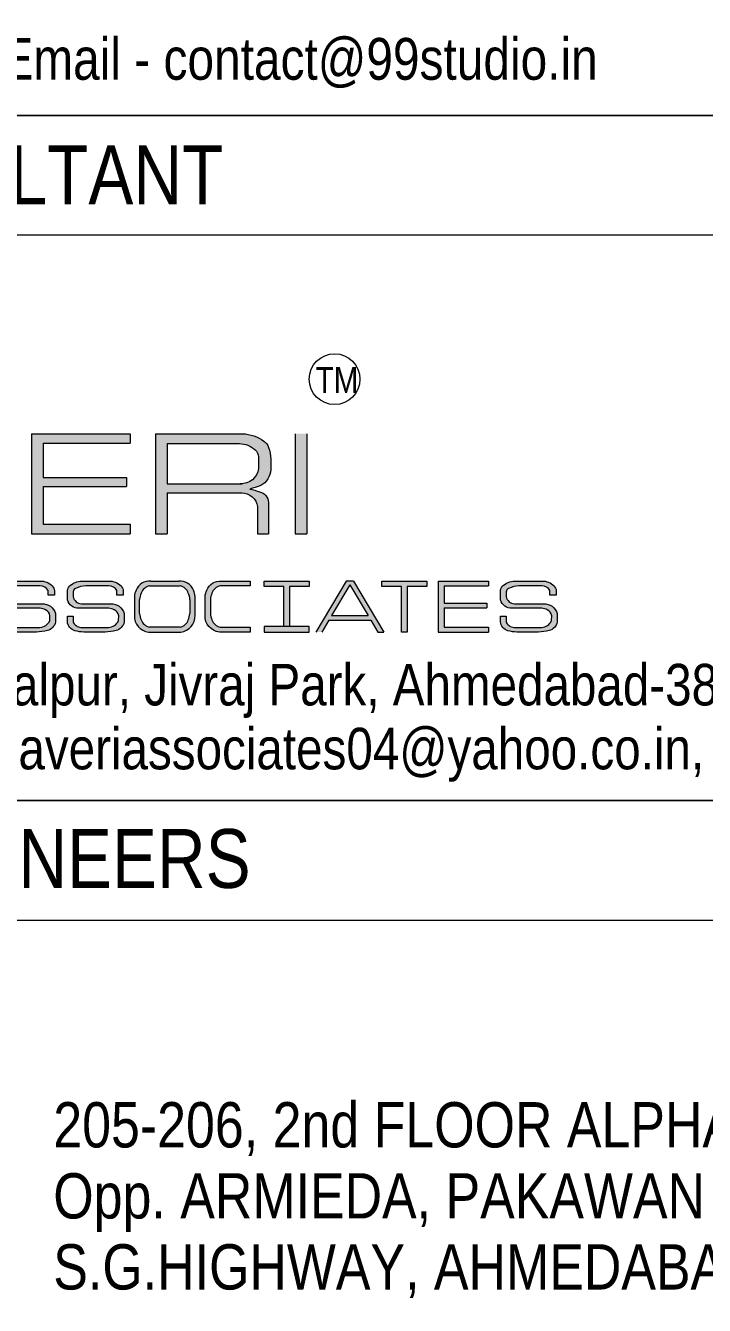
# Model space of a CAD drawing. Header units: millimetres. Extents: x 1112055 to 3390982, y -148532 to 766891.
# Drawn here: x 2648844 to 2653141, y 252088 to 260192 of the extents above; entities that cross this region are included whole.
import ezdxf

# ---------------------------------------------------------------- set-up
doc = ezdxf.new("R2010")
doc.units = ezdxf.units.MM
doc.layers.add('B TITLE BLOCK', color=250, linetype='Continuous', lineweight=0)
doc.layers.add('P_TITLE BLOCK TEXT', color=7, linetype='Continuous', lineweight=9)
doc.layers.add('FORMAT TEXT', color=7, linetype='Continuous')
doc.styles.add('SWINC', font='swissc.ttf')

msp = doc.modelspace()

# ---------------------------------------------------------------- hatches: boundary and pattern name
at = {"layer": 'P_TITLE BLOCK TEXT'}
for color, points in [(7, [(2649506.547458478, 257607.664691759), (2648880.977995598, 257607.664691759), (2648880.977995598, 256974.6429686451), (2649506.547458478, 256974.6429686451), (2649506.547458478, 257035.4351857493), (2648955.122391235, 257035.4351857493), (2648955.122391235, 257274.5900214423), (2649483.36459152, 257274.5900214423), (2649483.36459152, 257331.2959343129), (2648955.122391235, 257331.2959343129), (2648955.122391235, 257547.5714945231), (2649506.547458478, 257547.5714945231)]), (7, [(2650624.6473822, 257607.664691759), (2650550.50298655, 257607.664691759), (2650550.50298655, 256974.6429686451), (2650624.6473822, 256974.6429686451)]), (256, [(2649979.833980545, 256458.0907657739), (2649979.833980545, 256577.9442372355, -0.065444553260905), (2649990.342540744, 256616.7845463714, -0.3186236598127411), (2650083.875650127, 256675.2890308375), (2650266.266579237, 256675.2890308375), (2650266.266579237, 256644.2196135073), (2650075.291052293, 256644.2196135073, 0.2644804300768096), (2650022.974924211, 256598.6032360707, 0.0506837276388673), (2650013.305240731, 256558.269790098), (2650013.305240731, 256469.1471102181, 0.0506837276411283), (2650022.974924211, 256428.8136642454, 0.2644804300830637), (2650075.291052293, 256383.1972868089), (2650266.266579237, 256383.1972868089), (2650266.266579237, 256352.1278694787), (2650070.477458519, 256352.1278694787, -0.3947190252426027)]), (256, [(2651383.008962508, 256675.2890308375), (2651098.537016742, 256675.2890308226), (2651098.537016742, 256639.7108764387), (2651222.983912434, 256639.7108764387), (2651222.983912434, 256352.1278694787), (2651258.562066818, 256352.1278694787), (2651258.562066818, 256639.7108764387), (2651383.008962508, 256639.7108764387)]), (256, [(2651774.730473026, 256675.2890308375), (2651455.373732563, 256675.2890308375), (2651455.373732563, 256352.1278694787), (2651774.730473026, 256352.1278694787), (2651774.730473026, 256383.1626393271), (2651493.224864892, 256383.1626393271), (2651493.224864892, 256505.2525323253), (2651762.895488635, 256505.2525323253), (2651762.895488635, 256534.2012207936), (2651493.224864892, 256534.2012207936), (2651493.224864892, 256644.6111145727), (2651774.730473026, 256644.6111145727)])]:
    msp.add_hatch(color=color, dxfattribs=at).paths.add_polyline_path(points)
h = msp.add_hatch(color=7, dxfattribs=at)
h.paths.add_polyline_path([(2650352.914277218, 257560.79481769, -0.1662994059925575), (2650381.098381335, 257521.5987599535, -0.0791995366985774), (2650395.551347416, 257447.0690254401), (2650395.551347416, 257379.3091205169, -0.2597704900776225), (2650332.689030378, 257279.4772365789, -0.0146451845304826), (2650262.294390806, 257257.2223398507, -0.0494066516944872), (2650325.069994745, 257239.489746189, -0.351322737650402), (2650381.548352067, 257172.5828824902), (2650381.548352067, 256974.6429686451), (2650312.227080171, 256974.6429686451), (2650312.227080171, 257146.444278795, 0.3675094121381071), (2650214.935105311, 257232.9663506665), (2649740.865028593, 257232.9663506665), (2649740.865028593, 256974.6429686451), (2649666.720632943, 256974.6429686451), (2649666.720632943, 257607.664691759), (2650217.524646826, 257607.664691759, -0.1432384059828174)])
h.paths.add_polyline_path([(2650197.608754868, 257545.3038266958, -0.1815059090176984), (2650296.534350995, 257506.499930963, -0.2046130928259839), (2650317.769688384, 257460.7093909393), (2650317.769688384, 257388.417704742, -0.3961353841263715), (2650202.427191427, 257290.7563367075), (2649740.865028593, 257290.7563367075), (2649740.865028593, 257545.3038266958)], flags=16)
h = msp.add_hatch(color=7, dxfattribs=at)
edge = h.paths.add_edge_path()
edge.add_line((2648986.767585297, 256585.6998033556), (2648986.767585297, 256616.134417236))
edge.add_arc((2648935.323673021, 256582.7030317362), 61.35253578382057, 33.01826321564511, 89.55826277277895)
edge.add_line((2648935.796682215, 256644.0537441067), (2648790.406921086, 256644.0537441067))
edge.add_arc((2648798.176716576, 256465.1753909285), 179.0470188510939, 92.48714741873879, 114.0429537283691)
edge.add_arc((2648736.392642297, 256603.665183645), 27.40040819800754, 114.0429537294062, 173.3691583151758)
edge.add_line((2648709.175522213, 256606.8291596181), (2648709.175522213, 256576.3009481634))
edge.add_arc((2648765.089457418, 256587.5478565408), 57.03385922383713, 191.3730973809643, 266.989319789544)
edge.add_line((2648762.093919091, 256530.5927176358), (2648946.310060808, 256530.5927176358))
edge.add_arc((2648951.475781223, 256446.0099048422), 84.74040882095737, 15.593509061330622, 93.49488039938291, ccw=False)
edge.add_line((2649033.097152025, 256468.7890337873), (2649033.300828435, 256414.5939626338))
edge.add_arc((2648959.872381978, 256433.8014622967), 75.89904342417987, 286.83610795885704, 345.3409580231924, ccw=False)
edge.add_arc((2648907.465123802, 256661.6531890735), 309.5685293643482, 270.9573158560145, 283.9044309719972, ccw=False)
edge.add_line((2648912.637251229, 256352.1278694787), (2648777.372604417, 256352.1278694787))
edge.add_arc((2648782.114595599, 256593.8602466094), 241.7788837583853, 255.2817551210301, 268.87619010347515, ccw=False)
edge.add_arc((2648736.838554053, 256421.5018663972), 63.57301638663348, 183.4260365920886, 255.2817551212632, ccw=False)
edge.add_line((2648673.379156972, 256417.702743468), (2648673.379156972, 256451.9737496072))
edge.add_line((2648673.379156972, 256451.9737496024), (2648709.17552222, 256451.9737496024))
edge.add_line((2648709.175522213, 256451.9737496024), (2648709.175522213, 256417.6818936833))
edge.add_arc((2648757.024988866, 256433.7974842542), 50.49043194045359, 198.6134072769036, 234.8504137460179)
edge.add_arc((2648764.334678657, 256444.1790108322), 63.18718976097155, 234.8504137462263, 265.2644397945826)
edge.add_line((2648759.118130764, 256381.2075206455), (2648933.430367781, 256381.2075206455))
edge.add_arc((2648927.171817035, 256459.6673990093), 78.70909713261373, 274.5606862053867, 333.2673842339913)
edge.add_line((2648997.468129124, 256424.2618842231), (2648997.867491252, 256455.3701872404))
edge.add_arc((2648948.978358961, 256448.4574104382), 49.37543659424991, 8.048099003175661, 64.75619501759226)
edge.add_arc((2648924.611758463, 256396.7783425351), 106.5108658827635, 64.75619501777959, 84.27045226384784)
edge.add_line((2648935.245046225, 256502.7571033376), (2648746.131676189, 256502.7571033376))
edge.add_arc((2648743.509756668, 256575.6404560314), 72.93049815309408, 195.9277156249536, 272.0602807550699, ccw=False)
edge.add_line((2648673.379156972, 256555.6265471902), (2648673.379156972, 256615.6664293539))
edge.add_arc((2648726.20119664, 256606.0497324371), 53.69030391794162, 127.42578174409411, 169.6818301060569, ccw=False)
edge.add_arc((2648772.261919923, 256545.8609573154), 129.4813250272033, 88.3567074096274, 127.42578174509751, ccw=False)
edge.add_line((2648775.975047382, 256675.2890308375), (2648936.382581604, 256675.2890308375))
edge.add_arc((2648936.992805543, 256567.879409029), 107.4113552199359, 45.300427081282805, 90.32550976596679, ccw=False)
edge.add_arc((2648979.137347356, 256610.4682494582), 47.49498238184209, 1.8933564716198816, 45.30042708078719, ccw=False)
edge.add_line((2649026.606400033, 256612.0374499807), (2649026.606400033, 256585.6998033535))
edge.add_line((2649026.606400033, 256585.6998033556), (2648986.767585303, 256585.6998033556))
h = msp.add_hatch(color=7, dxfattribs=at)
edge = h.paths.add_edge_path()
edge.add_line((2649421.938523805, 256585.6998033556), (2649421.938523805, 256616.134417236))
edge.add_arc((2649370.494611528, 256582.7030317362), 61.35253578382057, 33.01826321564511, 89.55826277277895)
edge.add_line((2649370.967620724, 256644.0537441067), (2649225.577859595, 256644.0537441067))
edge.add_arc((2649233.347655098, 256465.1753909285), 179.0470188510939, 92.48714741873879, 114.0429537283691)
edge.add_arc((2649171.563580806, 256603.665183645), 27.40040819800754, 114.0429537294062, 173.3691583151758)
edge.add_line((2649144.346460736, 256606.8291596181), (2649144.346460736, 256576.3009481634))
edge.add_arc((2649200.260395927, 256587.5478565408), 57.03385922383713, 191.3730973809643, 266.989319789544)
edge.add_line((2649197.264857615, 256530.5927176358), (2649381.480999333, 256530.5927176358))
edge.add_arc((2649386.646719747, 256446.0099048422), 84.74040882095737, 15.593509061330622, 93.49488039938291, ccw=False)
edge.add_line((2649468.268090548, 256468.7890337873), (2649468.471766958, 256414.5939626338))
edge.add_arc((2649395.043320501, 256433.8014622967), 75.89904342417987, 286.83610795885704, 345.3409580231924, ccw=False)
edge.add_arc((2649342.63606231, 256661.6531890735), 309.5685293643482, 270.9573158560145, 283.9044309719972, ccw=False)
edge.add_line((2649347.808189738, 256352.1278694787), (2649212.543542925, 256352.1278694787))
edge.add_arc((2649217.285534107, 256593.8602466094), 241.7788837583853, 255.2817551210301, 268.87619010347515, ccw=False)
edge.add_arc((2649172.009492561, 256421.5018663972), 63.57301638663348, 183.4260365920886, 255.2817551212632, ccw=False)
edge.add_line((2649108.550095481, 256417.702743468), (2649108.550095481, 256451.9737496072))
edge.add_line((2649108.550095481, 256451.9737496024), (2649144.346460729, 256451.9737496024))
edge.add_line((2649144.346460736, 256451.9737496024), (2649144.346460736, 256417.6818936833))
edge.add_arc((2649192.195927375, 256433.7974842542), 50.49043194045359, 198.6134072769036, 234.8504137460179)
edge.add_arc((2649199.505617165, 256444.1790108322), 63.18718976097155, 234.8504137462263, 265.2644397945826)
edge.add_line((2649194.289069273, 256381.2075206455), (2649368.601306291, 256381.2075206455))
edge.add_arc((2649362.342755544, 256459.6673990093), 78.70909713261373, 274.5606862053867, 333.2673842339913)
edge.add_line((2649432.639067631, 256424.2618842231), (2649433.038429759, 256455.3701872404))
edge.add_arc((2649384.14929747, 256448.4574104382), 49.37543659424991, 8.048099003175661, 64.75619501759226)
edge.add_arc((2649359.782696973, 256396.7783425351), 106.5108658827635, 64.75619501777959, 84.27045226384784)
edge.add_line((2649370.415984733, 256502.7571033376), (2649181.302614696, 256502.7571033376))
edge.add_arc((2649178.680695176, 256575.6404560314), 72.93049815309408, 195.9277156249536, 272.0602807550699, ccw=False)
edge.add_line((2649108.550095481, 256555.6265471902), (2649108.550095481, 256615.6664293539))
edge.add_arc((2649161.372135148, 256606.0497324371), 53.69030391794162, 127.42578174409411, 169.6818301060569, ccw=False)
edge.add_arc((2649207.432858431, 256545.8609573154), 129.4813250272033, 88.3567074096274, 127.42578174509751, ccw=False)
edge.add_line((2649211.145985891, 256675.2890308375), (2649371.553520113, 256675.2890308375))
edge.add_arc((2649372.163744066, 256567.879409029), 107.4113552199359, 45.300427081282805, 90.32550976596679, ccw=False)
edge.add_arc((2649414.308285879, 256610.4682494582), 47.49498238184209, 1.8933564716198816, 45.30042708078719, ccw=False)
edge.add_line((2649461.777338543, 256612.0374499807), (2649461.777338543, 256585.6998033535))
edge.add_line((2649461.777338543, 256585.6998033556), (2649421.938523812, 256585.6998033556))
h = msp.add_hatch(color=256, dxfattribs=at)
h.paths.add_polyline_path([(2649812.969988627, 256675.2890308375), (2649636.190548304, 256675.2890308375, 0.3186216901171488), (2649542.657701324, 256616.7851758765, 0.0654456625201036), (2649532.148878722, 256577.9442372355), (2649532.148878722, 256458.0907657739, 0.3947190252434177), (2649622.792356696, 256352.1278694787), (2649826.368180221, 256352.1278694787, 0.394719025241403), (2649917.011658209, 256458.0907657739), (2649917.011658209, 256577.9442372355, 0.0654456625725081), (2649906.502835594, 256616.7851758912, 0.3186216900435543)])
h.paths.add_polyline_path([(2649883.540398024, 256558.269790098, 0.1047262594535254), (2649873.870714529, 256598.6032360707), (2649873.870861482, 256598.6028160967), (2649873.87060125, 256598.6035598356, 0.2644791230732378), (2649821.554586446, 256644.2196135073), (2649627.605950471, 256644.2196135073, 0.2644804300744661), (2649575.289822404, 256598.6032360707, 0.0506837276411892), (2649565.620138909, 256558.269790098), (2649565.620138909, 256469.1471102181, 0.0506837276411892), (2649575.289822404, 256428.8136642454, 0.2644804300744662), (2649627.605950471, 256383.1972868089), (2649821.554586446, 256383.1972868089, 0.2644804300768095), (2649873.870714529, 256428.8136642454, 0.0473854188635733), (2649883.540398024, 256469.1471102181)], flags=16)
h = msp.add_hatch(color=256, dxfattribs=at)
h.paths.add_polyline_path([(2650639.481557763, 256387.7060238626), (2650355.009611998, 256387.7060238626), (2650355.009611998, 256352.1278694787), (2650639.481557763, 256352.1278694787)])
h.paths.add_polyline_path([(2650479.456507689, 256387.7060238626), (2650515.034662073, 256387.7060238626), (2650515.034662073, 256639.7108764387), (2650639.481557763, 256639.7108764387), (2650639.481557763, 256675.2890308375), (2650355.009611998, 256675.2890308226), (2650355.009611998, 256639.7108764387), (2650479.456507689, 256639.7108764387)])
h = msp.add_hatch(color=7, dxfattribs=at)
h.paths.add_polyline_path([(2650919.518646553, 256675.2890308375), (2650873.175608487, 256675.2890308375), (2650680.964043217, 256352.1278694787), (2650718.724018849, 256352.1278694787), (2650763.349543388, 256427.155801947), (2651029.344711652, 256427.155801947), (2651073.970236189, 256352.1278694787), (2651111.730211823, 256352.1278694787)])
h.paths.add_polyline_path([(2650896.347127527, 256650.7617732137), (2651012.222862482, 256455.9423978585), (2650780.471392557, 256455.9423978585)], flags=16)
h = msp.add_hatch(color=7, dxfattribs=at)
edge = h.paths.add_edge_path()
edge.add_line((2652163.470006599, 256585.6998033556), (2652163.470006599, 256616.134417236))
edge.add_arc((2652112.026094308, 256582.7030317362), 61.35253578382057, 33.01826321564511, 89.55826277277895)
edge.add_line((2652112.499103502, 256644.0537441067), (2651967.109342373, 256644.0537441067))
edge.add_arc((2651974.879137878, 256465.1753909285), 179.0470188510939, 92.48714741873879, 114.0429537283691)
edge.add_arc((2651913.095063599, 256603.665183645), 27.40040819800754, 114.0429537294062, 173.3691583151758)
edge.add_line((2651885.877943516, 256606.8291596181), (2651885.877943516, 256576.3009481634))
edge.add_arc((2651941.791878721, 256587.5478565408), 57.03385922383713, 191.3730973809643, 266.989319789544)
edge.add_line((2651938.796340392, 256530.5927176358), (2652123.01248211, 256530.5927176358))
edge.add_arc((2652128.178202525, 256446.0099048422), 84.74040882095737, 15.593509061330622, 93.49488039938291, ccw=False)
edge.add_line((2652209.799573326, 256468.7890337873), (2652210.003249736, 256414.5939626338))
edge.add_arc((2652136.574803279, 256433.8014622967), 75.89904342417987, 286.83610795885704, 345.3409580231924, ccw=False)
edge.add_arc((2652084.167545089, 256661.6531890735), 309.5685293643482, 270.9573158560145, 283.9044309719972, ccw=False)
edge.add_line((2652089.339672531, 256352.1278694787), (2651954.075025719, 256352.1278694787))
edge.add_arc((2651958.817016886, 256593.8602466094), 241.7788837583853, 255.2817551210301, 268.87619010347515, ccw=False)
edge.add_arc((2651913.54097534, 256421.5018663972), 63.57301638663348, 183.4260365920886, 255.2817551212632, ccw=False)
edge.add_line((2651850.08157826, 256417.702743468), (2651850.08157826, 256451.9737496072))
edge.add_line((2651850.08157826, 256451.9737496024), (2651885.877943508, 256451.9737496024))
edge.add_line((2651885.877943516, 256451.9737496024), (2651885.877943516, 256417.6818936833))
edge.add_arc((2651933.727410153, 256433.7974842542), 50.49043194045359, 198.6134072769036, 234.8504137460179)
edge.add_arc((2651941.037099944, 256444.1790108322), 63.18718976097155, 234.8504137462263, 265.2644397945826)
edge.add_line((2651935.820552066, 256381.2075206455), (2652110.132789083, 256381.2075206455))
edge.add_arc((2652103.874238322, 256459.6673990093), 78.70909713261373, 274.5606862053867, 333.2673842339913)
edge.add_line((2652174.170550425, 256424.2618842231), (2652174.569912553, 256455.3701872404))
edge.add_arc((2652125.680780263, 256448.4574104382), 49.37543659424991, 8.048099003175661, 64.75619501759226)
edge.add_arc((2652101.314179766, 256396.7783425351), 106.5108658827635, 64.75619501777959, 84.27045226384784)
edge.add_line((2652111.947467526, 256502.7571033376), (2651922.83409749, 256502.7571033376))
edge.add_arc((2651920.212177969, 256575.6404560314), 72.93049815309408, 195.9277156249536, 272.0602807550699, ccw=False)
edge.add_line((2651850.08157826, 256555.6265471902), (2651850.08157826, 256615.6664293539))
edge.add_arc((2651902.903617941, 256606.0497324371), 53.69030391794162, 127.42578174409411, 169.6818301060569, ccw=False)
edge.add_arc((2651948.96434121, 256545.8609573154), 129.4813250272033, 88.3567074096274, 127.42578174509751, ccw=False)
edge.add_line((2651952.677468669, 256675.2890308375), (2652113.085002891, 256675.2890308375))
edge.add_arc((2652113.695226844, 256567.879409029), 107.4113552199359, 45.300427081282805, 90.32550976596679, ccw=False)
edge.add_arc((2652155.839768657, 256610.4682494582), 47.49498238184209, 1.8933564716198816, 45.30042708078719, ccw=False)
edge.add_line((2652203.308821321, 256612.0374499807), (2652203.308821321, 256585.6998033535))
edge.add_line((2652203.308821321, 256585.6998033556), (2652163.470006589, 256585.6998033556))

# ---------------------------------------------------------------- linework, layer by layer
at = {"layer": 'B TITLE BLOCK', "color": 250, "lineweight": 0}
for p, q in [((2657114.117153096, 258865.479737715), (2644688.433464271, 258865.479737715)), ((2657114.117153096, 254526.417471379), (2644688.433464271, 254526.417471379))]:
    msp.add_line(p, q, dxfattribs=at)
at = {"layer": 'B TITLE BLOCK', "color": 250, "lineweight": 0, "const_width": 10.36079323658522}
for points in [[(2657114.117153096, 264496.0728871228), (2644688.433464271, 264496.0728871228), (2644688.433464271, 259623.6715585879), (2657114.117153096, 259623.6715585879)], [(2657114.117153096, 235923.4039885919), (2644688.433464271, 235923.4039885919), (2644688.433464271, 259623.6715585879), (2657114.117153096, 259623.6715585879)]]:
    msp.add_lwpolyline(points, close=True, dxfattribs=at)
msp.add_lwpolyline([(2644688.433464271, 255284.6092922522), (2657114.117153096, 255284.6092922522)], dxfattribs=at)
at = {"layer": 'P_TITLE BLOCK TEXT'}
for p, q in [((2649532.148878722, 256577.944237233), (2649532.148878722, 256458.0907657715)), ((2649627.605950471, 256644.2196135054), (2649821.554586446, 256644.2196135054)), ((2649917.011658209, 256458.0907657715), (2649917.011658209, 256577.944237233)), ((2649565.620138909, 256469.147110216), (2649565.620138909, 256558.2697900956)), ((2649883.540398024, 256558.2697900956), (2649883.540398024, 256469.147110216)), ((2649622.79235671, 256352.1278694764), (2649826.368180221, 256352.1278694764)), ((2649821.554586446, 256383.1972868064), (2649627.605950471, 256383.1972868064))]:
    msp.add_line(p, q, dxfattribs=at)
at = {"layer": 'P_TITLE BLOCK TEXT', "color": 7}
for points in [[(2648880.977995598, 257607.664691757), (2649506.547458478, 257607.664691757)], [(2648880.977995598, 257607.664691757), (2648880.977995598, 256974.6429686428)], [(2648955.122391235, 257547.5714945211), (2648955.122391235, 257331.2959343105)], [(2648955.122391235, 257547.5714945211), (2649506.547458478, 257547.5714945211)], [(2649506.547458478, 257607.664691757), (2649506.547458478, 257547.5714945211)], [(2649666.720632943, 257607.664691757), (2649666.720632943, 256974.6429686428)], [(2649666.720632943, 257607.664691757), (2650217.524646826, 257607.664691757)], [(2649740.865028593, 257545.3038266937), (2649740.865028593, 257290.7563367052)], [(2649740.865028593, 257545.3038266937), (2650197.608754868, 257545.3038266937)], [(2650550.50298655, 257607.664691757), (2650550.50298655, 256974.6429686428)], [(2650624.6473822, 257607.664691757), (2650624.6473822, 256974.6429686428)], [(2650317.769688384, 257460.709390937), (2650317.769688384, 257388.4177047396)], [(2650395.551347416, 257447.0690254232), (2650395.551347416, 257379.3091205148)], [(2648955.122391235, 257331.2959343105), (2649483.36459152, 257331.2959343105)], [(2649483.36459152, 257331.2959343105), (2649483.36459152, 257274.5900214399)], [(2648955.122391235, 257274.5900214399), (2648955.122391235, 257035.435185747)], [(2648955.122391235, 257274.5900214399), (2649483.36459152, 257274.5900214399)], [(2649740.865028593, 257290.7563367052), (2650213.845584661, 257290.7563367052)], [(2649740.865028593, 257232.9663506643), (2649740.865028593, 256974.6429686428)], [(2649740.865028593, 257232.9663506643), (2650214.935105311, 257232.9663506643)], [(2650312.227080171, 257146.4442787931), (2650312.227080171, 256974.6429686428)], [(2648880.977995598, 256974.6429686428), (2649506.547458478, 256974.6429686428)], [(2648955.122391235, 257035.435185747), (2649506.547458478, 257035.435185747)], [(2649506.547458478, 257035.435185747), (2649506.547458478, 256974.6429686428)], [(2649666.720632943, 256974.6429686428), (2649740.865028593, 256974.6429686428)], [(2650312.227080171, 256974.6429686428), (2650381.548352067, 256974.6429686428)], [(2650550.50298655, 256974.6429686428), (2650624.6473822, 256974.6429686428)], [(2650550.50298655, 256974.6429686428), (2650624.6473822, 256974.6429686428)], [(2650873.175608487, 256675.2890308351), (2650680.964043217, 256352.1278694764)], [(2650896.347127527, 256650.7617732117), (2650780.471392557, 256455.9423978562)], [(2650919.518646553, 256675.2890308351), (2650873.175608487, 256675.2890308351)], [(2650896.347127527, 256650.7617732117), (2651012.222862482, 256455.9423978562)], [(2650919.518646553, 256675.2890308351), (2651111.730211823, 256352.1278694764)], [(2651455.373732563, 256675.2890308351), (2651774.730473026, 256675.2890308351)], [(2651455.373732563, 256675.2890308351), (2651455.373732563, 256352.1278694764)], [(2651774.730473026, 256675.2890308351), (2651774.730473026, 256644.6111145703)], [(2651493.224864892, 256644.6111145703), (2651493.224864892, 256534.201220791)], [(2651493.224864892, 256644.6111145703), (2651774.730473026, 256644.6111145703)], [(2651493.224864892, 256534.201220791), (2651762.895488635, 256534.201220791)], [(2651493.224864892, 256505.2525323232), (2651493.224864892, 256383.1626393248)], [(2651493.224864892, 256505.2525323232), (2651762.895488635, 256505.2525323232)], [(2651762.895488635, 256534.201220791), (2651762.895488635, 256505.2525323232)], [(2650763.349543388, 256427.1558019446), (2650718.724018849, 256352.1278694764)], [(2650763.349543388, 256427.1558019446), (2651029.344711652, 256427.1558019446)], [(2650780.471392557, 256455.9423978562), (2651012.222862482, 256455.9423978562)], [(2651029.344711652, 256427.1558019446), (2651073.970236189, 256352.1278694764)], [(2651073.970236189, 256352.1278694764), (2651111.730211823, 256352.1278694764)], [(2651455.373732563, 256352.1278694764), (2651774.730473026, 256352.1278694764)], [(2651493.224864892, 256383.1626393248), (2651774.730473026, 256383.1626393248)], [(2651774.730473026, 256383.1626393248), (2651774.730473026, 256352.1278694764)]]:
    msp.add_lwpolyline(points, dxfattribs=at)
for points in [[(2650197.608754868, 257545.3038266937, -0.1815059090176984), (2650296.534350995, 257506.4999309606, -0.2046130927975971), (2650317.769688384, 257460.709390937, 10.50997811602303)], [(2650217.524646826, 257607.664691757, -0.1432384059828174), (2650352.914277218, 257560.7948176881, -0.1662994059925575), (2650381.098381335, 257521.5987599508, -0.0791995367245889), (2650395.551347416, 257447.0690254232, 1.678218886483149)], [(2650317.769688384, 257388.4177047396, -0.3961353841393621), (2650202.427191427, 257290.7563367052, -0.3062019991474196)], [(2650395.551347416, 257379.3091205148, -0.2597704900776225), (2650332.689030378, 257279.4772365767, -0.0146451845304826), (2650262.294390806, 257257.2223398482, -0.0494066516944872), (2650325.069994745, 257239.4897461868, -0.351322737721068), (2650381.548352067, 257172.5828824737), (2650381.548352067, 256974.6429686428)], [(2650210.411828275, 257232.9663506643, -0.3803317739883389), (2650312.227080171, 257146.4442787931, -39.10634366962048)], [(2648775.975047382, 256675.2890308351), (2648936.382581602, 256675.2890308351, -0.1990261439851543), (2649012.544814739, 256644.2279069667, -0.1916967583265429), (2649026.606400033, 256612.0374499787), (2649026.606400033, 256585.6998033532), (2648986.767585297, 256585.6998033532), (2648986.767585297, 256616.1344172223, 0.2518321425504549), (2648935.796682215, 256644.0537441047), (2648790.406921087, 256644.0537441047, 0.0943332803251045)], [(2649979.833980545, 256449.0587714841), (2649979.833980545, 256577.944237233, -0.0654451079201827), (2649990.342671945, 256616.7848611363, -0.3186226749167162), (2650083.875650112, 256675.2890308351), (2650266.266579237, 256675.2890308351), (2650266.266579237, 256644.2196135054), (2650075.291052293, 256644.2196135054, 0.2644804300768096), (2650022.974924211, 256598.6032360683, 0.0506837276411283), (2650013.305240731, 256558.2697900956), (2650013.305240731, 256469.147110216, 0.0506837276411283), (2650022.974924211, 256428.8136642429, 0.2644804300768096), (2650075.291052293, 256383.1972868064), (2650266.266579237, 256383.1972868064), (2650266.266579237, 256352.1278694764), (2650070.477458519, 256352.1278694764, -0.3947190252579334), (2649979.833980545, 256458.0907657715)], [(2648759.118130764, 256381.207520643), (2648933.430367783, 256381.207520643, 0.2619100095917326), (2648997.468129124, 256424.2618842208), (2648997.86749125, 256455.3701872356, 0.2526122615055632), (2648970.03554804, 256493.1175551598, 0.085353380822099), (2648935.245046225, 256502.7571033355), (2648746.131676186, 256502.7571033355, -0.3449747456290864)], [(2648762.093919091, 256530.5927176335), (2648946.31006081, 256530.5927176335, -0.3536343318604639), (2649033.097152025, 256468.7890337852), (2649033.30082844, 256414.5939626262, -0.2609690833415413), (2648981.855404832, 256361.1556675254, -0.0565526202682377), (2648912.637251229, 256352.1278694764), (2648777.372604423, 256352.1278694764, -0.0593865794242292)]]:
    msp.add_lwpolyline(points, format="xyb", dxfattribs=at)
for points in [[(2649421.938523805, 256585.6998033532), (2649421.938523805, 256616.1344172223, 0.2518321425504549), (2649370.967620724, 256644.0537441047), (2649225.577859595, 256644.0537441047, 0.0943332803251045), (2649160.40006816, 256628.6883400179, 0.2648005950274), (2649144.346460736, 256606.8291596161), (2649144.346460736, 256576.3009481593, 0.342455608626355), (2649197.264857615, 256530.5927176335), (2649381.480999319, 256530.5927176335, -0.3536343318604639), (2649468.268090548, 256468.7890337852), (2649468.471766948, 256414.5939626262, -0.2609690833415413), (2649417.026343341, 256361.1556675254, -0.0565526202682377), (2649347.808189738, 256352.1278694764), (2649212.543542932, 256352.1278694764, -0.0593865794242292), (2649155.857754267, 256360.0148778376, -0.324223828793496), (2649108.550095481, 256417.7027434658), (2649108.550095481, 256451.9737495993), (2649144.346460736, 256451.9737495993), (2649144.346460736, 256417.6818936752, 0.1594446921200951), (2649163.127924341, 256392.5138928665, 0.1334907776809275), (2649194.289069273, 256381.207520643), (2649368.601306292, 256381.207520643, 0.2619100095917326), (2649432.639067631, 256424.2618842208), (2649433.038429759, 256455.3701872356, 0.2526122615055632), (2649405.206486563, 256493.1175551598, 0.085353380822099), (2649370.415984733, 256502.7571033355), (2649181.302614695, 256502.7571033355, -0.3449747456290864), (2649108.550095481, 256555.626547188), (2649108.550095481, 256615.6664293582, -0.1864948836794344), (2649128.742752485, 256648.6874167176, -0.172141735516322), (2649211.145985891, 256675.2890308351), (2649371.553520111, 256675.2890308351, -0.1990261439851543), (2649447.715753248, 256644.2279069667, -0.1916967583265429), (2649461.777338543, 256612.0374499787), (2649461.777338543, 256585.6998033532)], [(2652163.470006599, 256585.6998033532), (2652163.470006599, 256616.1344172223, 0.2518321425504549), (2652112.499103502, 256644.0537441047), (2651967.109342375, 256644.0537441047, 0.0943332803251045), (2651901.931550954, 256628.6883400179, 0.2648005950274), (2651885.877943516, 256606.8291596161), (2651885.877943516, 256576.3009481593, 0.342455608626355), (2651938.796340392, 256530.5927176335), (2652123.012482112, 256530.5927176335, -0.3536343318604639), (2652209.799573326, 256468.7890337852), (2652210.003249741, 256414.5939626262, -0.2609690833415413), (2652158.557826134, 256361.1556675254, -0.0565526202682377), (2652089.339672531, 256352.1278694764), (2651954.075025711, 256352.1278694764, -0.0593865794242292), (2651897.389237061, 256360.0148778376, -0.324223828793496), (2651850.08157826, 256417.7027434658), (2651850.08157826, 256451.9737495993), (2651885.877943516, 256451.9737495993), (2651885.877943516, 256417.6818936752, 0.1594446921200951), (2651904.659407119, 256392.5138928665, 0.1334907776809275), (2651935.820552066, 256381.207520643), (2652110.132789071, 256381.207520643, 0.2619100095917326), (2652174.170550425, 256424.2618842208), (2652174.569912553, 256455.3701872356, 0.2526122615055632), (2652146.737969341, 256493.1175551598, 0.085353380822099), (2652111.947467526, 256502.7571033355), (2651922.834097489, 256502.7571033355, -0.3449747456290864), (2651850.08157826, 256555.626547188), (2651850.08157826, 256615.6664293582, -0.1864948836794344), (2651870.274235263, 256648.6874167176, -0.172141735516322), (2651952.677468669, 256675.2890308351), (2652113.085002889, 256675.2890308351, -0.1990261439851543), (2652189.247236026, 256644.2279069667, -0.1916967583265429), (2652203.308821321, 256612.0374499787), (2652203.308821321, 256585.6998033532)]]:
    msp.add_lwpolyline(points, format="xyb", close=True, dxfattribs=at)
at = {"layer": 'P_TITLE BLOCK TEXT'}
for points in [[(2649636.190548304, 256675.2890308351), (2649812.969988627, 256675.2890308351)], [(2650479.456507689, 256639.7108764362), (2650355.009611998, 256639.7108764362), (2650355.009611998, 256675.2890308351), (2650639.481557763, 256675.2890308351), (2650639.481557763, 256639.7108764362), (2650515.034662073, 256639.7108764362)], [(2651222.983912434, 256639.7108764362), (2651098.537016742, 256639.7108764362), (2651098.537016742, 256675.2890308351), (2651383.008962508, 256675.2890308351), (2651383.008962508, 256639.7108764362), (2651258.562066818, 256639.7108764362)], [(2650515.034662073, 256639.7108764362), (2650515.034662073, 256387.7060238604), (2650479.456507689, 256387.7060238604), (2650479.456507689, 256639.7108764362)], [(2651258.562066818, 256639.7108764362), (2651258.562066818, 256352.1278694764), (2651222.983912434, 256352.1278694764), (2651222.983912434, 256639.7108764362)], [(2650639.481557763, 256387.7060238604), (2650355.009611998, 256387.7060238604), (2650355.009611998, 256352.1278694764), (2650639.481557763, 256352.1278694764), (2650639.481557763, 256387.7060238604), (2650515.034662073, 256387.7060238604)]]:
    msp.add_lwpolyline(points, dxfattribs=at)
msp.add_circle((2650799.760562222, 257953.3429553054), 160.706229614247, dxfattribs=at)
for centre, radius, start, end in [((2649630.667830146, 256580.098864211), 95.35023983766365, 86.67955075523413, 157.3715793828837), ((2649818.492706786, 256580.098864211), 95.35023983764599, 22.62842063725503, 93.3204492447659), ((2649685.138740216, 256557.3933337437), 154.3639768637697, 157.3716577078941, 172.349339271119), ((2649768.890640739, 256530.8628436675), 205.1098184549673, 160.7151990199782, 172.3211226343147), ((2649641.550585614, 256575.4187777574), 70.19977099701485, 101.4575682778663, 160.7151990199782), ((2649807.60995132, 256575.4187777574), 70.19977099661553, 19.28480098002177, 78.5424317221337), ((2649783.478519843, 256555.6064453888), 100.0973169981348, 1.524680442626721, 25.43899790389561), ((2649764.021796716, 256557.3933337437), 154.3639768646054, 7.650660728881026, 22.62834229582582), ((2649634.127088453, 256453.574768635), 102.078153836153, 177.4643736599161, 263.6247444882341), ((2649768.890640739, 256496.5540566435), 205.1098184550313, 187.6788773656853, 199.2848009800218), ((2649641.550585614, 256451.9981225399), 70.19977099680344, 199.2848009800218, 258.5424316966255), ((2649807.60995132, 256451.9981225399), 70.19977099612134, 281.4575682778663, 340.7151990199782), ((2649815.033448481, 256453.574768635), 102.0781538356996, 276.3752555117659, 2.535626340083916), ((2649666.388755478, 256499.8819705823), 219.3159079985047, 341.0922504517237, 351.9440712020446)]:
    msp.add_arc(centre, radius, start, end, dxfattribs=at)

# ---------------------------------------------------------------- texts
at = {"layer": 'B TITLE BLOCK', "color": 0, "style": 'SWINC'}
for s, p in [('205-206, 2nd FLOOR ALPHA MEGHACON HOUSE,', (2649018.968884767, 253088.5170885821)), ('Opp. ARMIEDA, PAKAWAN TO SINDHUBHAVAN ROAD,', (2649018.968884767, 252638.6987912983)), ('S.G.HIGHWAY, AHMEDABAD-380054', (2649018.968884767, 252188.8804939998))]:
    msp.add_text(s, height=286.8491827402231, dxfattribs=at).set_placement(p)
at = {"layer": 'FORMAT TEXT', "style": 'SWINC'}
for s, p in [('SERVICES CONSULTANT', (2644923.767340876, 259060.1485330769)), ('STRUCTURAL ENGINEERS', (2644765.795651476, 254731.8531229679))]:
    msp.add_text(s, height=372.7705106645808, dxfattribs=at).set_placement(p)
at = {"layer": 'P_TITLE BLOCK TEXT', "style": 'SWINC'}
for s, height, p in [('TM', 163.4053292516536, (2650679.870688207, 257866.6079269015)), ('2, Palkhi Society, Nr. SBI, Vejalpur, Jivraj Park, Ahmedabad-380051', 262.9429989598563, (2644790.022818164, 255887.5447706168)), ('E-mail : jhaveriassociates04@yahoo.co.in,', 262.9429989598563, (2647459.38759752, 255482.8736670655))]:
    msp.add_text(s, height=height, dxfattribs=at).set_placement(p)
at = {"layer": 'P_TITLE BLOCK TEXT', "lineweight": 0, "insert": (2645322.467455358, 259772.9819627605), "char_height": 264.4117988068676, "width": 7685.920411115578, "attachment_point": 7, "style": 'SWINC'}
msp.add_mtext('\\A1;\\pxql;Ph._079-4002-8361/62 - Email - contact@99studio.in   ', dxfattribs=at)

doc.saveas('drawing.dxf')
